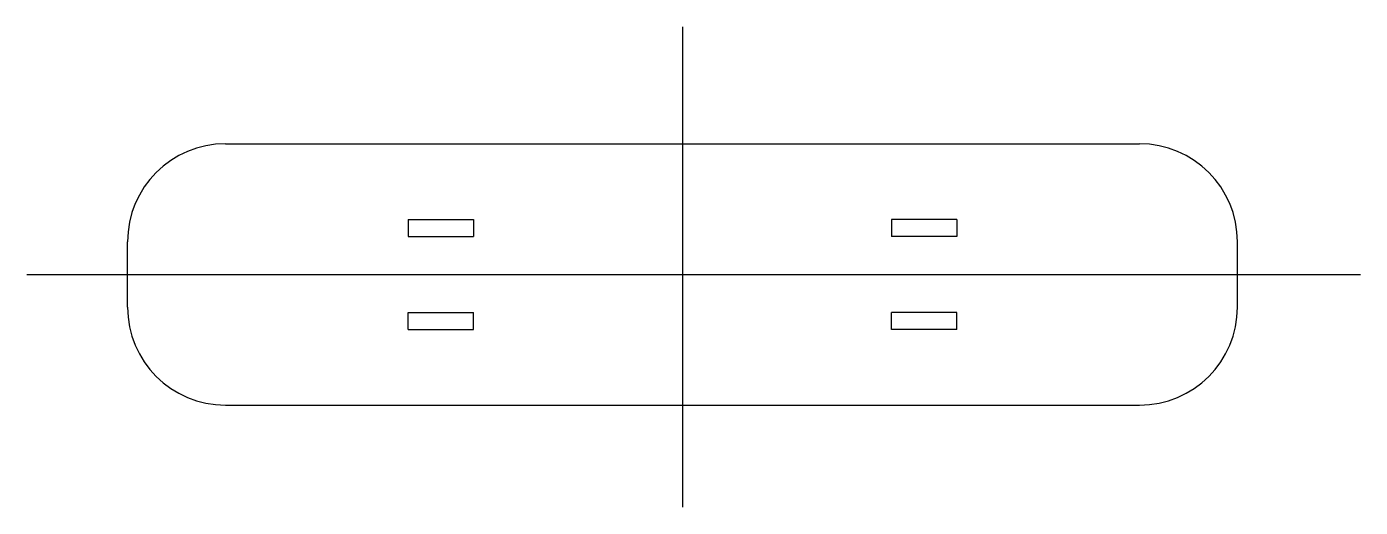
# Model space of a CAD drawing. Extents: x -10 to 194, y -11 to 63.
import ezdxf

# ---------------------------------------------------------------- set-up
doc = ezdxf.new("R2010")
doc.units = 0
doc.layers.add('MODELSKETCH_VISIBLE', color=7, linetype='CONTINUOUS')

msp = doc.modelspace()

# ---------------------------------------------------------------- linework, layer by layer
at = {"layer": 'MODELSKETCH_VISIBLE'}
for p, q in [((90, 62.92), (90, -10.63)), ((20, 45), (160, 45)), ((48, 33.4), (48, 30.8)), ((48, 33.4), (58, 33.4)), ((48, 33.4), (58, 33.4)), ((48, 33.4), (48, 30.8)), ((58, 33.4), (58, 30.8)), ((58, 33.4), (58, 30.8)), ((122, 33.4), (122, 30.8)), ((132, 33.4), (122, 33.4)), ((132, 33.4), (122, 33.4)), ((122, 33.4), (122, 30.8)), ((132, 33.4), (132, 30.8)), ((132, 33.4), (132, 30.8)), ((48, 30.8), (58, 30.8)), ((48, 30.8), (58, 30.8)), ((132, 30.8), (122, 30.8)), ((132, 30.8), (122, 30.8)), ((5, 20), (5, 30)), ((175, 20), (175, 30)), ((-10.45, 25), (193.82, 25)), ((48, 19.2), (58, 19.2)), ((48, 16.6), (48, 19.2)), ((48, 19.2), (58, 19.2)), ((48, 16.6), (48, 19.2)), ((58, 16.6), (58, 19.2)), ((58, 16.6), (58, 19.2)), ((132, 19.2), (122, 19.2)), ((122, 16.6), (122, 19.2)), ((122, 16.6), (122, 19.2)), ((132, 19.2), (122, 19.2)), ((132, 16.6), (132, 19.2)), ((132, 16.6), (132, 19.2)), ((48, 16.6), (58, 16.6)), ((48, 16.6), (58, 16.6)), ((132, 16.6), (122, 16.6)), ((132, 16.6), (122, 16.6)), ((20, 5), (160, 5))]:
    msp.add_line(p, q, dxfattribs=at)
for centre, start, end in [((20, 30), 90, 180), ((160, 30), 0, 90), ((20, 20), 180, 270), ((160, 20), 270, 0)]:
    msp.add_arc(centre, 15, start, end, dxfattribs=at)

doc.saveas('drawing.dxf')
